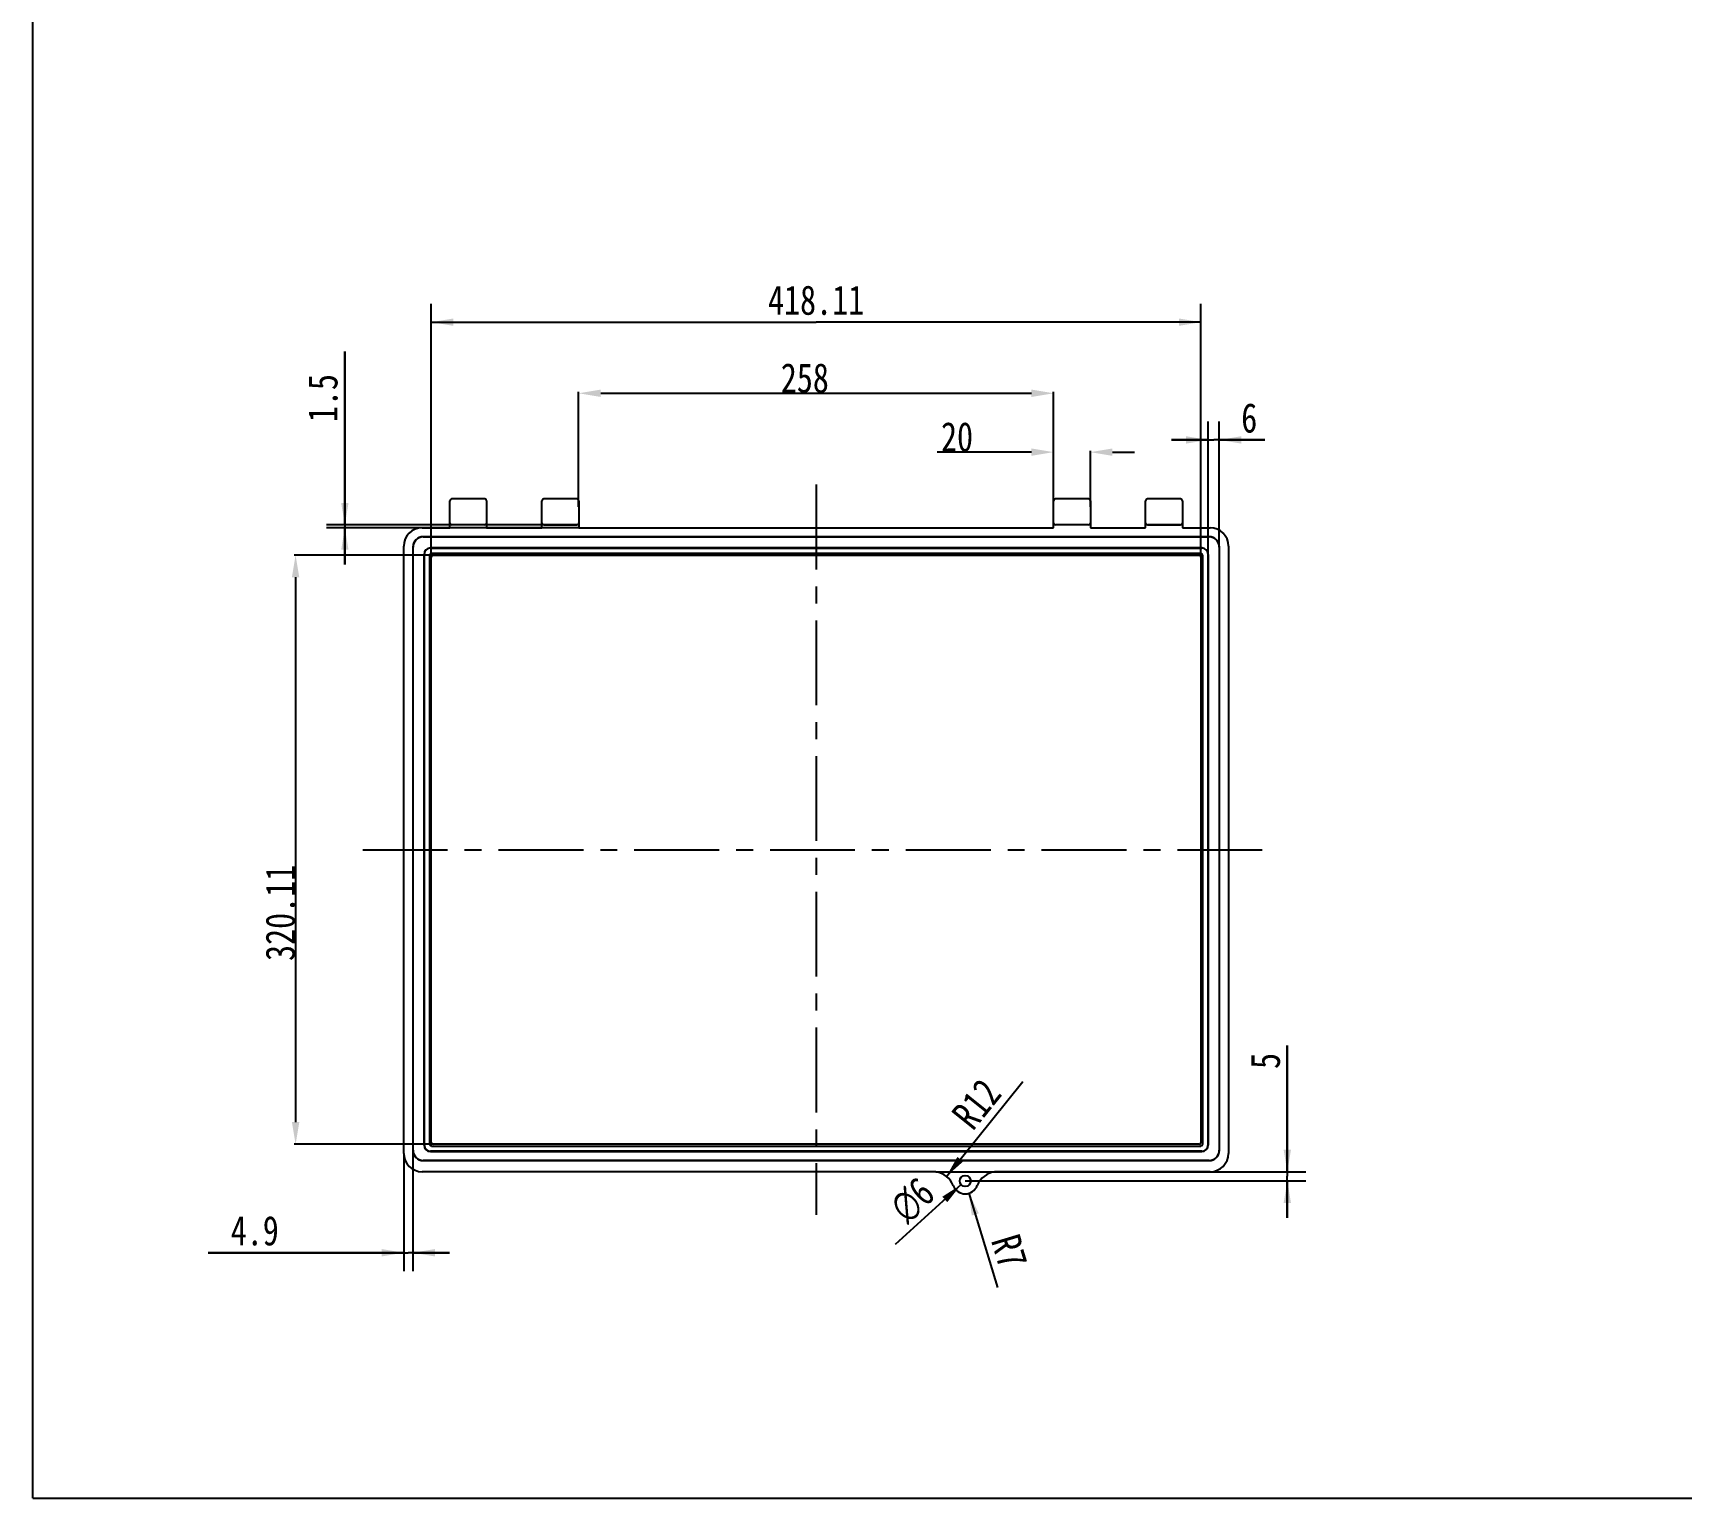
# Model space of a CAD drawing. Header units: millimetres. Extents: x 0 to 559, y 0 to 432.
# Drawn here: x 0 to 223.8, y 0 to 199.1 of the extents above; entities that cross this region are included whole.
import ezdxf

# ---------------------------------------------------------------- set-up
doc = ezdxf.new("R2010")
doc.units = ezdxf.units.MM
doc.header["$LTSCALE"] = 30.734
doc.header["$PDMODE"] = 3
doc.header["$PDSIZE"] = 8
doc.linetypes.add('CENTER', pattern=[0.6, 0.375, -0.075, 0.075, -0.075])
doc.layers.get('0').update_dxf_attribs({"linetype": 'CONTINUOUS'})
doc.layers.get('Defpoints').update_dxf_attribs({"linetype": 'CONTINUOUS'})
doc.layers.add('02___PRT_ALL_AXES', color=7, linetype='CONTINUOUS')
doc.styles.get("Standard").update_dxf_attribs({"font": 'txt', "width": 0.8})
doc.styles.add('TEXTSTYLE_1', font='gdt', dxfattribs={"width": 0.8})
doc.dimstyles.new('DIMSTYLE_3', dxfattribs={"dimtxt": 4, "dimasz": 3, "dimexe": 0.18, "dimexo": 0.0625, "dimgap": 0.09, "dimtad": 1, "dimlfac": 4, "dimdsep": 46, "dimtxsty": 'Standard', "dimblk": '_FILLED', "dimblk1": '_FILLED', "dimblk2": '_FILLED', "dimcen": 0.09, "dimadec": 0, "dimazin": 0, "dimtfac": 1, "dimtofl": 0, "dimtmove": 0, "dimatfit": 3, "dimldrblk": '_FILLED', "dimfxl": 1, "dimtolj": 1, "dimarcsym": 0})
doc.dimstyles.new('DIMSTYLE_4', dxfattribs={"dimtxt": 4, "dimasz": 3, "dimexe": 0.18, "dimexo": 0.0625, "dimgap": 0.09, "dimtad": 1, "dimlfac": 4, "dimdsep": 46, "dimtxsty": 'Standard', "dimblk": '_FILLED', "dimblk1": '_FILLED', "dimblk2": '_FILLED', "dimcen": 0.09, "dimadec": 0, "dimazin": 0, "dimtfac": 1, "dimtofl": 0, "dimtmove": 0, "dimatfit": 3, "dimldrblk": '_FILLED', "dimfxl": 1, "dimtolj": 1, "dimarcsym": 0})
doc.dimstyles.new('DIMSTYLE_5', dxfattribs={"dimtxt": 4, "dimasz": 3, "dimexe": 0.18, "dimexo": 0.0625, "dimgap": 0.09, "dimtad": 1, "dimlfac": 4, "dimdsep": 46, "dimtxsty": 'Standard', "dimblk": '_FILLED', "dimblk1": '_FILLED', "dimblk2": '_FILLED', "dimcen": 0.09, "dimadec": 0, "dimazin": 0, "dimtfac": 1, "dimtofl": 0, "dimtmove": 0, "dimatfit": 3, "dimldrblk": '_FILLED', "dimfxl": 1, "dimtolj": 1, "dimarcsym": 0})

# ---------------------------------------------------------------- blocks, each defined once
blk = doc.blocks.new('_FILLED')
at = {"color": 0, "linetype": 'ByBlock'}
blk.add_solid([(0, 0), (-1, 0.167), (-1, -0.167)], dxfattribs=at)
blk = doc.blocks.new('*D30')
at = {"color": 7, "linetype": 'Continuous'}
for p, q in [((54.1, 127.85), (54.1, 162.26)), ((158.63, 127.85), (158.63, 162.26)), ((54.1, 159.76), (106.36, 159.76)), ((158.63, 159.76), (106.36, 159.76))]:
    blk.add_line(p, q, dxfattribs=at)
at = {"color": 7, "linetype": 'Continuous', "xscale": 3, "yscale": 3, "zscale": 3, "rotation": 180}
blk.add_blockref('_FILLED', (54.1, 159.76), dxfattribs=at)
at = {"color": 7, "linetype": 'Continuous', "xscale": 3, "yscale": 3, "zscale": 3}
blk.add_blockref('_FILLED', (158.63, 159.76), dxfattribs=at)
at = {"color": 7, "linetype": 'Continuous', "insert": (106.36, 164.76), "char_height": 4, "width": 19.2, "attachment_point": 2, "line_spacing_factor": 0.9}
blk.add_mtext('418.11', dxfattribs=at)
blk = doc.blocks.new('*D31')
at = {"color": 0, "linetype": 'Continuous', "lineweight": -2}
for p, q in [((54.29, 128.1), (35.49, 128.1)), ((35.67, 125.1), (35.67, 51.07)), ((54.29, 48.07), (35.49, 48.07))]:
    blk.add_line(p, q, dxfattribs=at)
at = {"layer": 'Defpoints', "color": 0, "linetype": 'Continuous'}
for p in [(54.35, 128.1), (35.67, 48.07), (54.35, 48.07)]:
    blk.add_point(p, dxfattribs=at)
at = {"color": 0, "linetype": 'Continuous', "lineweight": -2, "xscale": 3, "yscale": 3, "zscale": 3}
for p, rotation in [((35.67, 128.1), 90), ((35.67, 48.07), 270)]:
    blk.add_blockref('_FILLED', p, dxfattribs=dict(at, rotation=rotation))
at = {"color": 0, "linetype": 'Continuous', "insert": (31.58, 79.5), "char_height": 4, "attachment_point": 2, "rotation": 90}
blk.add_mtext('\\A1;320.11', dxfattribs=at)
blk = doc.blocks.new('*D32')
at = {"color": 7, "linetype": 'Continuous'}
for p, q in [((51.59, 47.24), (51.59, 30.83)), ((50.36, 46.83), (50.36, 30.83)), ((50.36, 33.33), (23.79, 33.33)), ((23.79, 33.33), (50.98, 33.33)), ((56.59, 33.33), (50.98, 33.33)), ((51.59, 33.33), (56.59, 33.33))]:
    blk.add_line(p, q, dxfattribs=at)
at = {"color": 7, "linetype": 'Continuous', "xscale": 3, "yscale": 3, "zscale": 3}
blk.add_blockref('_FILLED', (50.36, 33.33), dxfattribs=at)
at = {"color": 7, "linetype": 'Continuous', "xscale": 3, "yscale": 3, "zscale": 3, "rotation": 180}
blk.add_blockref('_FILLED', (51.59, 33.33), dxfattribs=at)
at = {"color": 7, "linetype": 'Continuous', "insert": (33.39, 38.33), "char_height": 4, "width": 9.6, "attachment_point": 3, "line_spacing_factor": 0.9}
blk.add_mtext('4.9', dxfattribs=at)
blk = doc.blocks.new('*D33')
at = {"color": 7, "linetype": 'Continuous'}
for p, q in [((170.36, 44.33), (170.36, 61.5)), ((170.36, 61.5), (170.36, 43.71)), ((122.64, 44.33), (172.86, 44.33)), ((126.61, 43.08), (172.86, 43.08)), ((170.36, 38.08), (170.36, 43.71)), ((170.36, 43.08), (170.36, 38.08))]:
    blk.add_line(p, q, dxfattribs=at)
at = {"color": 7, "linetype": 'Continuous', "xscale": 3, "yscale": 3, "zscale": 3}
for p, rotation in [((170.36, 44.33), 270), ((170.36, 43.08), 90)]:
    blk.add_blockref('_FILLED', p, dxfattribs=dict(at, rotation=rotation))
at = {"color": 7, "linetype": 'Continuous', "insert": (165.36, 58.3), "char_height": 4, "width": 3.2, "attachment_point": 1, "rotation": 90, "line_spacing_factor": 0.9}
blk.add_mtext('5', dxfattribs=at)
blk = doc.blocks.new('*D34')
at = {"color": 7, "linetype": 'Continuous'}
blk.add_line((127.12, 41.41), (130.98, 28.6), dxfattribs=at)
at = {"color": 7, "linetype": 'Continuous', "xscale": 3, "yscale": 3, "zscale": 3, "rotation": 106.7740374247}
blk.add_blockref('_FILLED', (127.12, 41.41), dxfattribs=at)
at = {"color": 7, "linetype": 'Continuous', "insert": (133.92, 36.17), "char_height": 4, "width": 6.4, "attachment_point": 1, "rotation": 286.774, "line_spacing_factor": 0.9}
blk.add_mtext('R7', dxfattribs=at)
blk = doc.blocks.new('*D35')
at = {"color": 7, "linetype": 'Continuous'}
blk.add_line((126.06, 42.58), (117.1, 34.46), dxfattribs=at)
at = {"color": 7, "linetype": 'Continuous', "xscale": 3, "yscale": 3, "zscale": 3, "rotation": 42.1857947716}
blk.add_blockref('_FILLED', (126.06, 42.58), dxfattribs=at)
at = {"color": 7, "linetype": 'Continuous', "insert": (120.07, 43.9), "char_height": 4, "width": 8.5333, "attachment_point": 3, "rotation": 42.1858, "line_spacing_factor": 0.9, "style": 'TEXTSTYLE_1'}
blk.add_mtext('{\\Fgdt;n}\\Ftxt;6', dxfattribs=at)
blk = doc.blocks.new('*D36')
at = {"color": 7, "linetype": 'Continuous'}
blk.add_line((124.06, 43.7), (134.44, 56.61), dxfattribs=at)
at = {"color": 7, "linetype": 'Continuous', "xscale": 3, "yscale": 3, "zscale": 3, "rotation": 231.2076075779}
blk.add_blockref('_FILLED', (124.06, 43.7), dxfattribs=at)
at = {"color": 7, "linetype": 'Continuous', "insert": (124.53, 52.26), "char_height": 4, "width": 9.6, "attachment_point": 1, "rotation": 51.2076, "line_spacing_factor": 0.9}
blk.add_mtext('R12', dxfattribs=at)
blk = doc.blocks.new('*D37')
at = {"color": 7, "linetype": 'Continuous'}
for p, q in [((159.61, 128.21), (159.61, 146.26)), ((161.11, 129.21), (161.11, 146.26)), ((159.61, 143.76), (154.61, 143.76)), ((154.61, 143.76), (160.36, 143.76)), ((167.3, 143.76), (160.36, 143.76)), ((161.11, 143.76), (167.3, 143.76))]:
    blk.add_line(p, q, dxfattribs=at)
at = {"color": 7, "linetype": 'Continuous', "xscale": 3, "yscale": 3, "zscale": 3}
blk.add_blockref('_FILLED', (159.61, 143.76), dxfattribs=at)
at = {"color": 7, "linetype": 'Continuous', "xscale": 3, "yscale": 3, "zscale": 3, "rotation": 180}
blk.add_blockref('_FILLED', (161.11, 143.76), dxfattribs=at)
at = {"color": 7, "linetype": 'Continuous', "insert": (164.1, 148.76), "char_height": 4, "width": 3.2, "attachment_point": 1, "line_spacing_factor": 0.9}
blk.add_mtext('6', dxfattribs=at)
blk = doc.blocks.new('*D38')
at = {"color": 7, "linetype": 'Continuous'}
for p, q in [((42.36, 132.21), (42.36, 155.78)), ((42.36, 155.78), (42.36, 132.02)), ((69.36, 132.21), (39.86, 132.21)), ((74.11, 131.83), (39.86, 131.83)), ((42.36, 126.83), (42.36, 132.02)), ((42.36, 131.83), (42.36, 126.83))]:
    blk.add_line(p, q, dxfattribs=at)
at = {"color": 7, "linetype": 'Continuous', "xscale": 3, "yscale": 3, "zscale": 3}
for p, rotation in [((42.36, 132.21), 270), ((42.36, 131.83), 90)]:
    blk.add_blockref('_FILLED', p, dxfattribs=dict(at, rotation=rotation))
at = {"color": 7, "linetype": 'Continuous', "insert": (37.36, 146.18), "char_height": 4, "width": 9.6, "attachment_point": 1, "rotation": 90, "line_spacing_factor": 0.9}
blk.add_mtext('1.5', dxfattribs=at)
blk = doc.blocks.new('*D39')
at = {"color": 0, "linetype": 'Continuous', "lineweight": -2}
for p, q in [((135.61, 142.1), (122.79, 142.1)), ((138.61, 134.67), (138.61, 142.28)), ((143.61, 134.67), (143.61, 142.28)), ((146.61, 142.1), (149.61, 142.1))]:
    blk.add_line(p, q, dxfattribs=at)
at = {"layer": 'Defpoints', "color": 0, "linetype": 'Continuous'}
for p in [(143.61, 142.1), (138.61, 134.61), (143.61, 134.61)]:
    blk.add_point(p, dxfattribs=at)
at = {"color": 0, "linetype": 'Continuous', "lineweight": -2, "xscale": 3, "yscale": 3, "zscale": 3}
blk.add_blockref('_FILLED', (138.61, 142.1), dxfattribs=at)
at = {"color": 0, "linetype": 'Continuous', "lineweight": -2, "xscale": 3, "yscale": 3, "zscale": 3, "rotation": 180}
blk.add_blockref('_FILLED', (143.61, 142.1), dxfattribs=at)
at = {"color": 0, "linetype": 'Continuous', "insert": (127.68, 146.19), "char_height": 4, "attachment_point": 3}
blk.add_mtext('\\A1;20', dxfattribs=at)
blk = doc.blocks.new('*D40')
at = {"color": 0, "linetype": 'Continuous', "lineweight": -2}
for p, q in [((74.11, 134.67), (74.11, 150.28)), ((77.11, 150.1), (135.61, 150.1)), ((138.61, 134.67), (138.61, 150.28))]:
    blk.add_line(p, q, dxfattribs=at)
at = {"layer": 'Defpoints', "color": 0, "linetype": 'Continuous'}
for p in [(138.61, 150.1), (74.11, 134.61), (138.61, 134.61)]:
    blk.add_point(p, dxfattribs=at)
at = {"color": 0, "linetype": 'Continuous', "lineweight": -2, "xscale": 3, "yscale": 3, "zscale": 3, "rotation": 180}
blk.add_blockref('_FILLED', (74.11, 150.1), dxfattribs=at)
at = {"color": 0, "linetype": 'Continuous', "lineweight": -2, "xscale": 3, "yscale": 3, "zscale": 3}
blk.add_blockref('_FILLED', (138.61, 150.1), dxfattribs=at)
at = {"color": 0, "linetype": 'Continuous', "insert": (104.83, 154.19), "char_height": 4, "attachment_point": 2}
blk.add_mtext('\\A1;258', dxfattribs=at)

msp = doc.modelspace()

# ---------------------------------------------------------------- linework, layer by layer
at = {"color": 7, "linetype": 'Continuous'}
for p, q in [((0, 0), (0, 431.8)), ((56.6148, 131.831), (56.6148, 135.506)), ((61.6148, 135.506), (61.6148, 131.831)), ((69.1148, 131.831), (69.1148, 135.506)), ((74.1148, 135.506), (74.1148, 131.831)), ((138.6148, 131.831), (138.6148, 135.506)), ((143.6148, 135.506), (143.6148, 131.831)), ((151.1148, 131.831), (151.1148, 135.506)), ((156.1148, 135.506), (156.1148, 131.831)), ((61.3648, 132.206), (56.8648, 132.206)), ((69.3648, 132.206), (73.8648, 132.206)), ((143.3648, 132.206), (138.8648, 132.206)), ((151.3648, 132.206), (155.8648, 132.206)), ((159.7398, 130.6072), (52.9898, 130.6072)), ((52.9898, 130.581), (159.7398, 130.581)), ((50.3648, 46.8295), (50.3648, 129.3325)), ((51.5887, 129.206), (51.5887, 47.2442)), ((51.6148, 47.2442), (51.6148, 129.206)), ((53.1148, 128.206), (53.1148, 47.956)), ((53.141, 47.956), (53.141, 128.206)), ((53.8648, 128.0812), (53.8648, 48.0808)), ((158.7398, 129.081), (53.9898, 129.081)), ((53.9898, 129.0548), (158.7398, 129.0548)), ((54.1006, 48.3166), (54.1006, 127.8454)), ((158.615, 128.331), (54.1147, 128.331)), ((54.3504, 128.0953), (158.3793, 128.0953)), ((158.6291, 127.8454), (158.6291, 48.3166)), ((158.8648, 48.0808), (158.8648, 128.0812)), ((159.5887, 128.206), (159.5887, 47.956)), ((159.6148, 47.956), (159.6148, 128.206)), ((161.1148, 129.206), (161.1148, 47.2442)), ((161.141, 47.2442), (161.141, 129.206)), ((162.3648, 129.3325), (162.3648, 46.8295)), ((158.7398, 47.1072), (53.9898, 47.1072)), ((53.9898, 47.081), (158.7398, 47.081)), ((54.1147, 47.831), (158.615, 47.831)), ((158.3793, 48.0667), (54.3504, 48.0667)), ((159.7398, 45.8692), (52.9898, 45.8692)), ((52.9898, 45.8431), (159.7398, 45.8431)), ((122.6417, 44.331), (52.8633, 44.331)), ((159.8664, 44.331), (130.588, 44.331)), ((0, 0), (558.8, 0))]:
    msp.add_line(p, q, dxfattribs=at)
at = {"color": 251, "linetype": 'CENTER'}
for p, q in [((106.3648, 137.6848), (106.3648, 38.4772)), ((44.7873, 88.081), (167.9424, 88.081))]:
    msp.add_line(p, q, dxfattribs=at)
at = {"color": 7, "linetype": 'Continuous'}
for centre, radius, start, end in [((56.8648, 135.506), 0.25, 90, 180), ((61.3648, 135.506), 0.25, 0, 90), ((69.3648, 135.506), 0.25, 90, 180), ((73.8648, 135.506), 0.25, 0, 90), ((138.8648, 135.506), 0.25, 90, 180), ((143.3648, 135.506), 0.25, 0, 90), ((151.3648, 135.506), 0.25, 90, 180), ((155.8648, 135.506), 0.25, 0, 90), ((56.8648, 132.456), 0.25, 180, 270), ((61.3648, 132.456), 0.25, 270, 360), ((69.3648, 132.456), 0.25, 180, 270), ((73.8648, 132.456), 0.25, 270, 360), ((138.8648, 132.456), 0.25, 180, 270), ((143.3648, 132.456), 0.25, 270, 360), ((151.3648, 132.456), 0.25, 180, 270), ((155.8648, 132.456), 0.25, 270, 360), ((52.9898, 129.206), 1.4012, 90, 180), ((52.9898, 129.206), 1.375, 90, 180), ((159.7398, 129.206), 1.4012, 0, 90), ((159.7398, 129.206), 1.375, 0, 90), ((53.9898, 128.206), 0.875, 90, 180), ((53.9898, 128.206), 0.8488, 90, 180), ((158.7398, 128.206), 0.875, 0, 90), ((158.7398, 128.206), 0.8488, 0, 90), ((52.9898, 47.2442), 1.4012, 180, 270), ((52.9898, 47.2442), 1.375, 180, 270), ((53.9898, 47.956), 0.875, 180, 270), ((53.9898, 47.956), 0.8488, 180, 270), ((158.7398, 47.956), 0.875, 270, 360), ((158.7398, 47.956), 0.8488, 270, 360), ((159.7398, 47.2442), 1.4012, 270, 360), ((159.7398, 47.2442), 1.375, 270, 360), ((122.1853, 41.3659), 3, 21.165881, 81.249335), ((131.0444, 41.3659), 3, 98.750665, 158.834119), ((126.6148, 43.081), 1.75, 201.165881, 338.834119)]:
    msp.add_arc(centre, radius, start, end, dxfattribs=at)
for centre, major_axis, start_param, end_param in [((52.8664, 129.3295), (1.7699, -1.7699), 2.35680348, 3.92638183), ((159.8633, 129.3295), (-1.7699, -1.7699), 2.35680348, 3.92638183), ((54.115, 128.0808), (0.177, -0.177), 2.35680348, 3.92638183), ((54.3507, 127.8451), (0.177, -0.177), 2.35680348, 3.92638183), ((158.379, 127.8451), (-0.177, -0.177), 2.35680348, 3.92638183), ((158.6147, 128.0808), (0.177, 0.177), -0.78478918, 0.78478918), ((54.115, 48.0812), (0.177, 0.177), -3.92638183, -2.35680348), ((54.3507, 48.3169), (0.177, 0.177), 2.35680348, 3.92638183), ((158.379, 48.3169), (-0.177, 0.177), 2.35680348, 3.92638183), ((158.6147, 48.0812), (-0.177, 0.177), -3.92638183, -2.35680348), ((52.8664, 46.8325), (1.7699, 1.7699), 2.35680348, 3.92638183), ((159.8633, 46.8325), (-1.7699, 1.7699), 2.35680348, 3.92638183)]:
    msp.add_ellipse(centre, major_axis=major_axis, ratio=0.99878277, start_param=start_param, end_param=end_param, dxfattribs=at)
at = {"layer": '02___PRT_ALL_AXES', "color": 7, "linetype": 'Continuous'}
for p, q in [((61.3648, 135.756), (56.8648, 135.756)), ((73.8648, 135.756), (69.3648, 135.756)), ((143.3648, 135.756), (138.8648, 135.756)), ((155.8648, 135.756), (151.3648, 135.756)), ((61.3648, 132.206), (56.8648, 132.206)), ((73.8648, 132.206), (69.3648, 132.206)), ((143.3648, 132.206), (138.8648, 132.206)), ((155.8648, 132.206), (151.3648, 132.206)), ((52.8633, 131.831), (56.6148, 131.831)), ((61.6148, 131.831), (69.1148, 131.831)), ((74.1148, 131.831), (138.6148, 131.831)), ((143.6148, 131.831), (151.1148, 131.831)), ((156.1148, 131.831), (159.8664, 131.831))]:
    msp.add_line(p, q, dxfattribs=at)
msp.add_circle((126.6148, 43.081), 0.75, dxfattribs=at)

# ---------------------------------------------------------------- dimensions: what is measured, and where the dimension line sits
at = {"color": 7, "linetype": 'Continuous'}
for base, p1, p2, angle, picture, middle in [((54.1006, 159.7559), (158.6291, 127.8454), (54.1006, 127.8454), 180, '*D30', (96.7648, 162.7559)), ((42.3648, 131.831), (69.3648, 132.206), (74.1148, 131.831), 270, '*D38', (39.3648, 150.976)), ((159.6148, 143.7559), (161.1148, 129.206), (159.6148, 128.206), 180, '*D37', (165.6975, 146.7559)), ((35.6663, 48.0667), (54.3504, 128.0953), (54.3504, 48.0667), 270, '*D31', (35.6663, 79.4986)), ((170.3648, 43.081), (122.6417, 44.331), (126.6148, 43.081), 270, '*D33', (167.3648, 59.901)), ((50.3648, 33.331), (51.5887, 47.2442), (50.3648, 46.8295), 180, '*D32', (18.9948, 36.331))]:
    dim = msp.add_linear_dim(base=base, p1=p1, p2=p2, angle=angle, dimstyle='DIMSTYLE_3', dxfattribs=at)
    dim.commit()
    dim.dimension.update_dxf_attribs({"geometry": picture, "text_midpoint": middle, "dimtype": 160})
for base, p1, p2, picture, middle in [((138.6148, 150.0982), (74.1148, 134.606), (138.6148, 134.606), '*D40', (104.8306, 150.0982)), ((143.6148, 142.0987), (138.6148, 134.606), (143.6148, 134.606), '*D39', (125.2837, 142.0987))]:
    dim = msp.add_linear_dim(base=base, p1=p1, p2=p2, dimstyle='DIMSTYLE_3', dxfattribs=at)
    dim.commit()
    dim.dimension.update_dxf_attribs({"geometry": picture, "text_midpoint": middle, "dimtype": 160})
for center, mpoint, picture, middle in [((122.1853, 41.3659), (124.0648, 43.7042), '*D36', (129.096, 54.752)), ((126.6148, 43.081), (127.1199, 41.4055), '*D34', (132.9292, 32.5277))]:
    dim = msp.add_radius_dim(center=center, mpoint=mpoint, dimstyle='DIMSTYLE_4', dxfattribs=at)
    dim.commit()
    dim.dimension.update_dxf_attribs({"geometry": picture, "text_midpoint": middle, "dimtype": 164})
dim = msp.add_diameter_dim_2p(p1=(126.0591, 42.5773), p2=(127.1706, 43.5847), dimstyle='DIMSTYLE_5', dxfattribs=at)
dim.commit()
dim.dimension.update_dxf_attribs({"geometry": '*D35', "text_midpoint": (119.206, 43.7082), "dimtype": 163})

doc.saveas('drawing.dxf')
